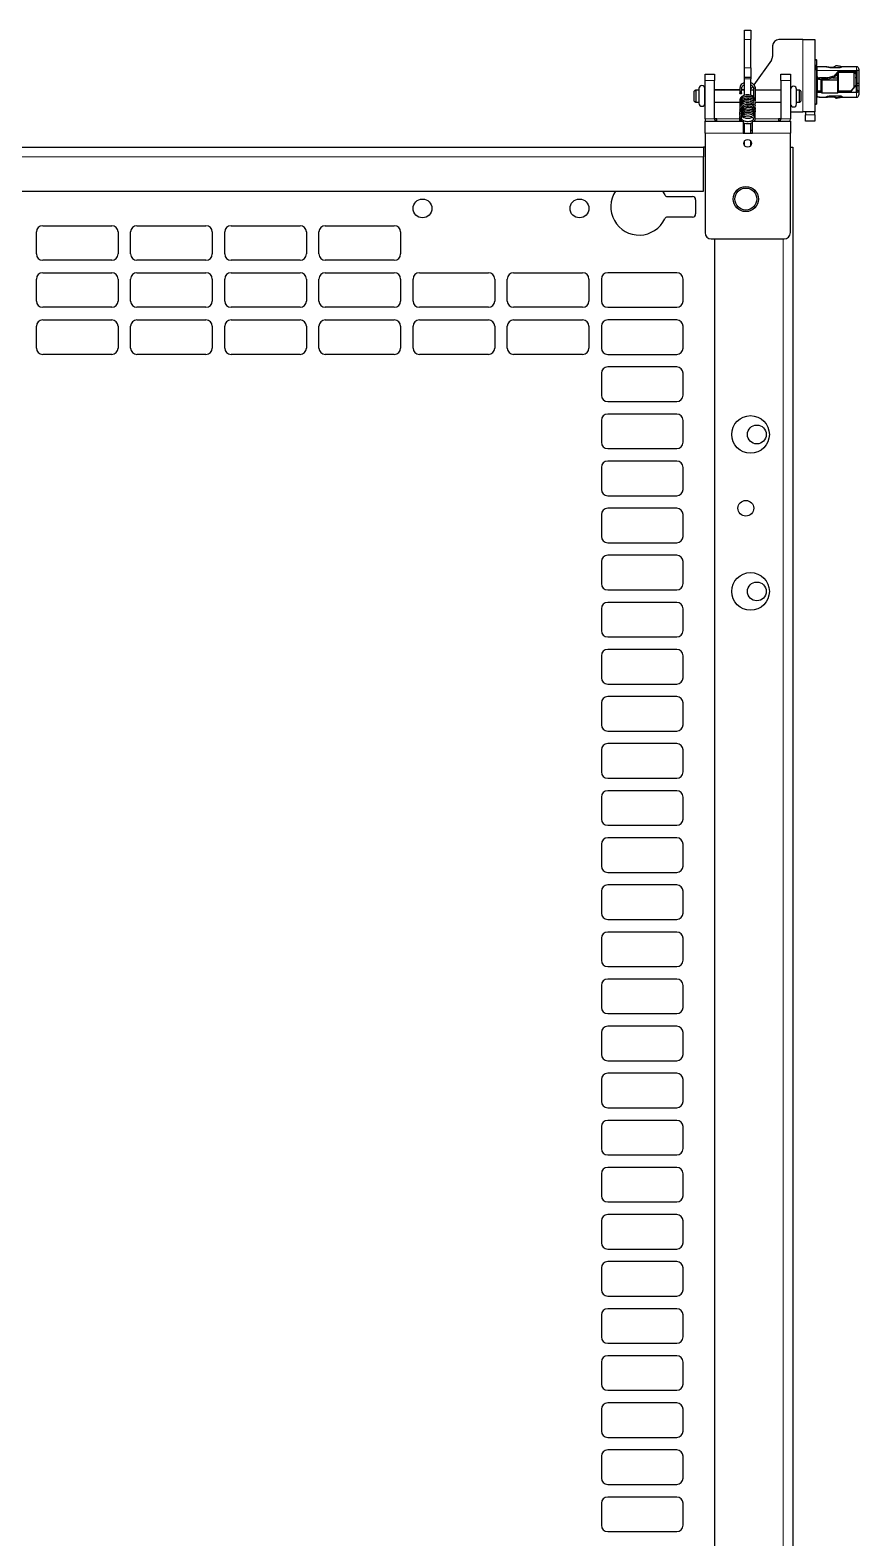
# Model space of a CAD drawing. Header units: millimetres. Extents: x -599 to 823, y -273 to 1990.
# Drawn here: x 515.8 to 779.8, y 1381.7 to 1862 of the extents above; entities that cross this region are included whole.
import ezdxf

# ---------------------------------------------------------------- set-up
doc = ezdxf.new("R2010")
doc.units = ezdxf.units.MM

msp = doc.modelspace()

# ---------------------------------------------------------------- linework, layer by layer
at = {"color": 7, "linetype": 'Continuous', "lineweight": 25}
for p, q in [((743.39, 1862.05), (745.39, 1862.05)), ((743.39, 1859.05), (743.39, 1862.05)), ((743.39, 1850.05), (743.39, 1859.05)), ((745.39, 1862.05), (745.39, 1859.05)), ((745.39, 1850.05), (745.39, 1859.05)), ((761.99, 1859.05), (754.29, 1859.05)), ((761.99, 1859.05), (765.79, 1859.05)), ((765.79, 1859.05), (765.79, 1836.05)), ((752.29, 1857.05), (752.29, 1853.68)), ((743.39, 1847.05), (743.39, 1850.05)), ((745.39, 1850.05), (745.39, 1847.05)), ((751.93, 1852.53), (746.37, 1844.59)), ((765.79, 1852.65), (766.29, 1852.65)), ((765.79, 1852.63), (766.29, 1852.63)), ((766.29, 1850.82), (765.79, 1850.82)), ((766.29, 1849.41), (765.79, 1849.41)), ((766.29, 1852.63), (766.29, 1852.65)), ((766.29, 1852.63), (766.29, 1850.82)), ((766.29, 1849.41), (766.29, 1850.82)), ((766.29, 1849.41), (766.29, 1838.57)), ((766.74, 1850.4), (766.49, 1850.4)), ((766.74, 1850.38), (766.49, 1850.38)), ((767.27, 1850.4), (766.77, 1850.4)), ((769.39, 1850.4), (767.27, 1850.4)), ((769.42, 1850.4), (769.39, 1850.4)), ((769.39, 1850.4), (769.39, 1850.39)), ((769.39, 1850.4), (769.42, 1850.4)), ((770.59, 1850.29), (771.79, 1850.29)), ((770.59, 1850.19), (773.89, 1850.19)), ((779.09, 1850.4), (774.39, 1850.4)), ((774.39, 1850.37), (774.39, 1850.4)), ((774.39, 1850.37), (774.39, 1850.31)), ((779.29, 1849.35), (779.79, 1849.35)), ((779.29, 1845.2), (779.29, 1849.35)), ((779.79, 1849.7), (779.79, 1849.35)), ((779.79, 1849.35), (779.79, 1845.2)), ((730.79, 1848.05), (733.79, 1848.05)), ((730.79, 1846.05), (730.79, 1848.05)), ((730.79, 1833.85), (730.79, 1846.05)), ((733.79, 1848.05), (733.79, 1846.05)), ((733.79, 1833.85), (733.79, 1846.05)), ((743.39, 1847.05), (745.39, 1847.05)), ((743.39, 1846.55), (743.39, 1847.05)), ((743.39, 1841.29), (743.39, 1846.55)), ((745.39, 1847.05), (745.39, 1846.55)), ((745.39, 1841.34), (745.39, 1846.55)), ((754.99, 1848.05), (757.99, 1848.05)), ((754.99, 1846.05), (754.99, 1848.05)), ((754.99, 1846.05), (754.99, 1833.85)), ((757.99, 1848.05), (757.99, 1846.05)), ((757.99, 1846.05), (757.99, 1833.85)), ((766.49, 1848.55), (766.29, 1848.55)), ((766.29, 1846.47), (766.59, 1846.5)), ((766.49, 1847.31), (766.49, 1849.15)), ((766.49, 1846.94), (766.49, 1847.31)), ((766.77, 1846.56), (766.59, 1846.52)), ((766.59, 1842.64), (766.59, 1846.52)), ((769.4, 1846.81), (767.24, 1846.81)), ((767.24, 1846.44), (767.79, 1846.44)), ((767.79, 1846.45), (767.99, 1846.55)), ((767.79, 1846.17), (767.79, 1846.45)), ((767.79, 1846.17), (767.99, 1846.27)), ((767.79, 1842.19), (767.79, 1846.17)), ((767.99, 1846.55), (767.99, 1846.27)), ((767.99, 1846.55), (769.4, 1846.55)), ((767.99, 1846.27), (767.99, 1842.06)), ((767.99, 1846.27), (773.08, 1846.27)), ((769.59, 1846.56), (770.43, 1846.62)), ((771.49, 1846.91), (773.08, 1846.91)), ((772.34, 1847.81), (773.49, 1849.15)), ((773.49, 1848.78), (772.34, 1847.44)), ((773.08, 1846.91), (773.08, 1848.3)), ((773.08, 1846.27), (773.08, 1846.91)), ((773.08, 1846.91), (773.19, 1846.74)), ((773.08, 1842.06), (773.08, 1846.27)), ((773.08, 1846.27), (773.19, 1846.1)), ((773.19, 1848.43), (773.19, 1846.74)), ((773.19, 1846.74), (773.19, 1846.1)), ((773.19, 1846.1), (773.19, 1842.29)), ((778.29, 1848.55), (773.29, 1848.55)), ((773.49, 1848.78), (773.49, 1849.15)), ((773.49, 1849.15), (779.09, 1849.15)), ((779.09, 1848.78), (773.49, 1848.78)), ((778.79, 1848.05), (778.29, 1848.55)), ((778.29, 1843.91), (778.29, 1848.55)), ((779.09, 1846.82), (778.59, 1846.82)), ((778.79, 1848.05), (778.79, 1844.25)), ((779.09, 1848.19), (779.09, 1847.57)), ((779.29, 1845.2), (779.79, 1845.2)), ((779.29, 1844.39), (779.29, 1845.2)), ((779.29, 1844.39), (779.79, 1844.39)), ((779.29, 1842.77), (779.29, 1844.39)), ((779.79, 1845.2), (779.79, 1844.39)), ((779.79, 1844.39), (779.79, 1842.77)), ((727.84, 1842.95), (727.34, 1842.66)), ((727.34, 1839.44), (727.34, 1842.66)), ((728.86, 1842.95), (727.84, 1842.95)), ((727.84, 1842.95), (727.84, 1839.15)), ((728.86, 1843.46), (728.86, 1838.76)), ((730.76, 1838.76), (730.76, 1843.46)), ((730.79, 1842.95), (730.76, 1842.95)), ((741.87, 1843.05), (733.79, 1843.05)), ((741.86, 1842.95), (733.79, 1842.95)), ((741.87, 1843.53), (741.86, 1841.96)), ((742.46, 1841.96), (742.47, 1843.53)), ((743.39, 1842.95), (742.46, 1842.95)), ((743.39, 1843.05), (742.47, 1843.05)), ((746.26, 1842.95), (745.39, 1842.95)), ((746.01, 1844.07), (745.89, 1843.9)), ((746.27, 1843.39), (746.24, 1840.88)), ((746.86, 1839.81), (746.81, 1840.23)), ((746.83, 1840), (746.87, 1843.38)), ((746.85, 1839.75), (746.86, 1839.81)), ((754.99, 1842.95), (746.86, 1842.95)), ((758.05, 1842.95), (757.99, 1842.95)), ((758.05, 1843.25), (758.05, 1838.55)), ((759.95, 1838.55), (759.95, 1843.25)), ((760.84, 1842.95), (759.95, 1842.95)), ((761.34, 1842.66), (760.84, 1842.95)), ((760.84, 1839.15), (760.84, 1842.95)), ((761.34, 1842.66), (761.34, 1839.44)), ((767.79, 1842.64), (766.49, 1842.64)), ((766.49, 1842.3), (767.79, 1842.3)), ((766.74, 1840.78), (766.49, 1840.78)), ((766.74, 1840.72), (766.49, 1840.72)), ((766.74, 1840.7), (766.49, 1840.7)), ((767.27, 1840.7), (769.39, 1840.7)), ((767.29, 1840.71), (767.29, 1840.7)), ((767.79, 1842.19), (767.99, 1842.06)), ((767.99, 1842.06), (773.08, 1842.06)), ((769.39, 1840.76), (769.39, 1840.7)), ((770.59, 1841.08), (773.89, 1841.08)), ((770.59, 1840.91), (771.63, 1840.91)), ((770.59, 1840.81), (771.8, 1840.81)), ((771.5, 1841.08), (771.47, 1841.02)), ((771.47, 1841.02), (771.47, 1841.02)), ((772.32, 1840.52), (771.87, 1840.77)), ((773.08, 1842.06), (773.19, 1842.29)), ((777.09, 1842.64), (773.19, 1842.64)), ((773.19, 1842.3), (777.09, 1842.3)), ((774.39, 1840.91), (774.39, 1840.81)), ((774.39, 1840.7), (774.39, 1840.81)), ((774.39, 1840.7), (779.09, 1840.7)), ((777.09, 1842.64), (777.09, 1842.3)), ((777.09, 1842.3), (779.09, 1842.3)), ((778.59, 1844.28), (778.59, 1844.13)), ((779.09, 1844.28), (778.59, 1844.28)), ((778.59, 1844.13), (779.09, 1844.13)), ((779.09, 1844.13), (779.09, 1844.28)), ((779.09, 1842.64), (779.09, 1843.29)), ((779.79, 1842.77), (779.29, 1842.77)), ((779.79, 1842.77), (779.79, 1841.4)), ((727.34, 1839.44), (727.84, 1839.15)), ((727.84, 1839.15), (728.86, 1839.15)), ((730.76, 1839.15), (730.79, 1839.15)), ((733.79, 1839.15), (741.88, 1839.15)), ((742.63, 1837.19), (742.49, 1837.38)), ((746.8, 1839.15), (754.99, 1839.15)), ((746.8, 1838.11), (746.8, 1838.68)), ((757.99, 1839.15), (758.05, 1839.15)), ((757.99, 1836.05), (761.99, 1836.05)), ((759.95, 1839.15), (760.84, 1839.15)), ((760.84, 1839.15), (761.34, 1839.44)), ((765.79, 1836.05), (761.99, 1836.05)), ((762.79, 1836.05), (762.79, 1835.05)), ((762.79, 1833.05), (762.79, 1835.05)), ((765.79, 1838.57), (766.29, 1838.57)), ((765.79, 1838.47), (766.29, 1838.47)), ((765.79, 1838.45), (766.29, 1838.45)), ((765.79, 1835.05), (765.79, 1836.05)), ((765.79, 1835.05), (765.79, 1833.05)), ((766.29, 1838.57), (766.29, 1838.47)), ((766.29, 1838.47), (766.29, 1838.45)), ((730.79, 1829.25), (730.79, 1833.05)), ((730.79, 1833.05), (742.89, 1833.05)), ((734.59, 1833.85), (733.79, 1833.85)), ((734.59, 1833.05), (734.59, 1833.85)), ((741.91, 1834.07), (741.8, 1833.67)), ((741.8, 1833.67), (741.8, 1833.61)), ((742.39, 1833.56), (742.4, 1833.62)), ((742.4, 1833.62), (742.45, 1833.83)), ((742.89, 1833.05), (742.89, 1829.25)), ((743.39, 1830.05), (742.89, 1830.05)), ((743.39, 1829.25), (743.39, 1832.44)), ((745.39, 1829.25), (745.39, 1832.41)), ((745.89, 1830.05), (745.39, 1830.05)), ((745.89, 1833.05), (757.99, 1833.05)), ((745.89, 1829.25), (745.89, 1833.05)), ((754.19, 1833.85), (754.19, 1833.05)), ((754.99, 1833.85), (754.19, 1833.85)), ((757.99, 1833.05), (757.99, 1829.25)), ((765.79, 1833.05), (762.79, 1833.05)), ((730.79, 1829.25), (730.79, 1797.55)), ((742.89, 1829.25), (745.89, 1829.25)), ((743.39, 1825.25), (743.39, 1826.75)), ((745.39, 1825.25), (745.39, 1826.75)), ((757.99, 1797.55), (757.99, 1829.25)), ((301.29, 1824.76), (730.29, 1824.76)), ((730.29, 1824.76), (730.29, 1821.66)), ((730.79, 1824.75), (730.29, 1824.75)), ((730.29, 1810.76), (730.29, 1821.66)), ((757.99, 1824.75), (758.79, 1824.75)), ((758.79, 1824.75), (758.79, -58.25)), ((301.29, 1810.76), (730.29, 1810.76)), ((717.28, 1810.76), (717.94, 1809.58)), ((718.85, 1809.01), (726.79, 1809.01)), ((727.79, 1808.01), (727.79, 1803.51)), ((726.79, 1802.51), (718.85, 1802.51)), ((517.79, 1790.75), (517.79, 1797.75)), ((519.79, 1799.75), (541.79, 1799.75)), ((543.79, 1797.75), (543.79, 1790.75)), ((547.79, 1790.75), (547.79, 1797.75)), ((549.79, 1799.75), (571.79, 1799.75)), ((573.79, 1797.75), (573.79, 1790.75)), ((577.79, 1790.75), (577.79, 1797.75)), ((579.79, 1799.75), (601.79, 1799.75)), ((603.79, 1797.75), (603.79, 1790.75)), ((607.79, 1790.75), (607.79, 1797.75)), ((609.79, 1799.75), (631.79, 1799.75)), ((633.79, 1797.75), (633.79, 1790.75)), ((732.79, 1795.55), (755.99, 1795.55)), ((733.79, 1795.55), (733.79, -58.25)), ((541.79, 1788.75), (519.79, 1788.75)), ((571.79, 1788.75), (549.79, 1788.75)), ((601.79, 1788.75), (579.79, 1788.75)), ((631.79, 1788.75), (609.79, 1788.75)), ((517.79, 1775.75), (517.79, 1782.75)), ((519.79, 1784.75), (541.79, 1784.75)), ((543.79, 1782.75), (543.79, 1775.75)), ((547.79, 1775.75), (547.79, 1782.75)), ((549.79, 1784.75), (571.79, 1784.75)), ((573.79, 1782.75), (573.79, 1775.75)), ((577.79, 1775.75), (577.79, 1782.75)), ((579.79, 1784.75), (601.79, 1784.75)), ((603.79, 1782.75), (603.79, 1775.75)), ((607.79, 1775.75), (607.79, 1782.75)), ((609.79, 1784.75), (631.79, 1784.75)), ((633.79, 1782.75), (633.79, 1775.75)), ((637.79, 1775.75), (637.79, 1782.75)), ((639.79, 1784.75), (661.79, 1784.75)), ((663.79, 1782.75), (663.79, 1775.75)), ((667.79, 1775.75), (667.79, 1782.75)), ((669.79, 1784.75), (691.79, 1784.75)), ((693.79, 1782.75), (693.79, 1775.75)), ((697.79, 1782.75), (697.79, 1775.75)), ((721.79, 1784.75), (699.79, 1784.75)), ((723.79, 1775.75), (723.79, 1782.75)), ((541.79, 1773.75), (519.79, 1773.75)), ((571.79, 1773.75), (549.79, 1773.75)), ((601.79, 1773.75), (579.79, 1773.75)), ((631.79, 1773.75), (609.79, 1773.75)), ((661.79, 1773.75), (639.79, 1773.75)), ((691.79, 1773.75), (669.79, 1773.75)), ((699.79, 1773.75), (721.79, 1773.75)), ((517.79, 1760.75), (517.79, 1767.75)), ((519.79, 1769.75), (541.79, 1769.75)), ((543.79, 1767.75), (543.79, 1760.75)), ((547.79, 1760.75), (547.79, 1767.75)), ((549.79, 1769.75), (571.79, 1769.75)), ((573.79, 1767.75), (573.79, 1760.75)), ((577.79, 1760.75), (577.79, 1767.75)), ((579.79, 1769.75), (601.79, 1769.75)), ((603.79, 1767.75), (603.79, 1760.75)), ((607.79, 1760.75), (607.79, 1767.75)), ((609.79, 1769.75), (631.79, 1769.75)), ((633.79, 1767.75), (633.79, 1760.75)), ((637.79, 1760.75), (637.79, 1767.75)), ((639.79, 1769.75), (661.79, 1769.75)), ((663.79, 1767.75), (663.79, 1760.75)), ((667.79, 1760.75), (667.79, 1767.75)), ((669.79, 1769.75), (691.79, 1769.75)), ((693.79, 1767.75), (693.79, 1760.75)), ((697.79, 1767.75), (697.79, 1760.75)), ((721.79, 1769.75), (699.79, 1769.75)), ((723.79, 1760.75), (723.79, 1767.75)), ((541.79, 1758.75), (519.79, 1758.75)), ((571.79, 1758.75), (549.79, 1758.75)), ((601.79, 1758.75), (579.79, 1758.75)), ((631.79, 1758.75), (609.79, 1758.75)), ((661.79, 1758.75), (639.79, 1758.75)), ((691.79, 1758.75), (669.79, 1758.75)), ((699.79, 1758.75), (721.79, 1758.75)), ((721.79, 1754.75), (699.79, 1754.75)), ((697.79, 1752.75), (697.79, 1745.75)), ((723.79, 1745.75), (723.79, 1752.75)), ((699.79, 1743.75), (721.79, 1743.75)), ((721.79, 1739.75), (699.79, 1739.75)), ((697.79, 1737.75), (697.79, 1730.75)), ((723.79, 1730.75), (723.79, 1737.75)), ((699.79, 1728.75), (721.79, 1728.75)), ((721.79, 1724.75), (699.79, 1724.75)), ((697.79, 1722.75), (697.79, 1715.75)), ((723.79, 1715.75), (723.79, 1722.75)), ((699.79, 1713.75), (721.79, 1713.75)), ((697.79, 1707.75), (697.79, 1700.75)), ((721.79, 1709.75), (699.79, 1709.75)), ((723.79, 1700.75), (723.79, 1707.75)), ((699.79, 1698.75), (721.79, 1698.75)), ((697.79, 1692.75), (697.79, 1685.75)), ((721.79, 1694.75), (699.79, 1694.75)), ((723.79, 1685.75), (723.79, 1692.75)), ((699.79, 1683.75), (721.79, 1683.75)), ((697.79, 1677.75), (697.79, 1670.75)), ((721.79, 1679.75), (699.79, 1679.75)), ((723.79, 1670.75), (723.79, 1677.75)), ((699.79, 1668.75), (721.79, 1668.75)), ((697.79, 1662.75), (697.79, 1655.75)), ((721.79, 1664.75), (699.79, 1664.75)), ((723.79, 1655.75), (723.79, 1662.75)), ((699.79, 1653.75), (721.79, 1653.75)), ((697.79, 1647.75), (697.79, 1640.75)), ((721.79, 1649.75), (699.79, 1649.75)), ((723.79, 1640.75), (723.79, 1647.75)), ((699.79, 1638.75), (721.79, 1638.75)), ((721.79, 1634.75), (699.79, 1634.75)), ((697.79, 1632.75), (697.79, 1625.75)), ((723.79, 1625.75), (723.79, 1632.75)), ((699.79, 1623.75), (721.79, 1623.75)), ((721.79, 1619.75), (699.79, 1619.75)), ((697.79, 1617.75), (697.79, 1610.75)), ((723.79, 1610.75), (723.79, 1617.75)), ((699.79, 1608.75), (721.79, 1608.75)), ((721.79, 1604.75), (699.79, 1604.75)), ((697.79, 1602.75), (697.79, 1595.75)), ((723.79, 1595.75), (723.79, 1602.75)), ((699.79, 1593.75), (721.79, 1593.75)), ((697.79, 1587.75), (697.79, 1580.75)), ((721.79, 1589.75), (699.79, 1589.75)), ((723.79, 1580.75), (723.79, 1587.75)), ((699.79, 1578.75), (721.79, 1578.75)), ((697.79, 1572.75), (697.79, 1565.75)), ((721.79, 1574.75), (699.79, 1574.75)), ((723.79, 1565.75), (723.79, 1572.75)), ((699.79, 1563.75), (721.79, 1563.75)), ((697.79, 1557.75), (697.79, 1550.75)), ((721.79, 1559.75), (699.79, 1559.75)), ((723.79, 1550.75), (723.79, 1557.75)), ((699.79, 1548.75), (721.79, 1548.75)), ((697.79, 1542.75), (697.79, 1535.75)), ((721.79, 1544.75), (699.79, 1544.75)), ((723.79, 1535.75), (723.79, 1542.75)), ((699.79, 1533.75), (721.79, 1533.75)), ((697.79, 1527.75), (697.79, 1520.75)), ((721.79, 1529.75), (699.79, 1529.75)), ((723.79, 1520.75), (723.79, 1527.75)), ((699.79, 1518.75), (721.79, 1518.75)), ((721.79, 1514.75), (699.79, 1514.75)), ((697.79, 1512.75), (697.79, 1505.75)), ((723.79, 1505.75), (723.79, 1512.75)), ((699.79, 1503.75), (721.79, 1503.75)), ((721.79, 1499.75), (699.79, 1499.75)), ((697.79, 1497.75), (697.79, 1490.75)), ((723.79, 1490.75), (723.79, 1497.75)), ((699.79, 1488.75), (721.79, 1488.75)), ((721.79, 1484.75), (699.79, 1484.75)), ((697.79, 1482.75), (697.79, 1475.75)), ((723.79, 1475.75), (723.79, 1482.75)), ((699.79, 1473.75), (721.79, 1473.75)), ((721.79, 1469.75), (699.79, 1469.75)), ((697.79, 1467.75), (697.79, 1460.75)), ((723.79, 1460.75), (723.79, 1467.75)), ((699.79, 1458.75), (721.79, 1458.75)), ((697.79, 1452.75), (697.79, 1445.75)), ((721.79, 1454.75), (699.79, 1454.75)), ((723.79, 1445.75), (723.79, 1452.75)), ((699.79, 1443.75), (721.79, 1443.75)), ((697.79, 1437.75), (697.79, 1430.75)), ((721.79, 1439.75), (699.79, 1439.75)), ((723.79, 1430.75), (723.79, 1437.75)), ((699.79, 1428.75), (721.79, 1428.75)), ((697.79, 1422.75), (697.79, 1415.75)), ((721.79, 1424.75), (699.79, 1424.75)), ((723.79, 1415.75), (723.79, 1422.75)), ((699.79, 1413.75), (721.79, 1413.75)), ((697.79, 1407.75), (697.79, 1400.75)), ((721.79, 1409.75), (699.79, 1409.75)), ((723.79, 1400.75), (723.79, 1407.75)), ((699.79, 1398.75), (721.79, 1398.75)), ((721.79, 1394.75), (699.79, 1394.75)), ((697.79, 1392.75), (697.79, 1385.75)), ((723.79, 1385.75), (723.79, 1392.75)), ((699.79, 1383.75), (721.79, 1383.75))]:
    msp.add_line(p, q, dxfattribs=at)
at = {"color": 8, "linetype": 'Continuous', "lineweight": 18}
for p, q in [((745.39, 1859.05), (743.39, 1859.05)), ((761.99, 1859.05), (761.99, 1836.05)), ((743.39, 1850.05), (745.39, 1850.05)), ((766.49, 1850.38), (766.49, 1849.15)), ((766.74, 1850.38), (766.74, 1850.4)), ((770.59, 1850.29), (770.59, 1850.19)), ((771.87, 1850.33), (771.95, 1850.19)), ((779.09, 1849.15), (779.09, 1850.4)), ((733.79, 1846.05), (730.79, 1846.05)), ((745.39, 1846.55), (743.39, 1846.55)), ((757.99, 1846.05), (754.99, 1846.05)), ((766.49, 1849.15), (773.49, 1849.15)), ((767.24, 1846.81), (767.24, 1846.44)), ((769.4, 1846.55), (769.4, 1846.81)), ((769.59, 1846.83), (769.59, 1846.56)), ((772.34, 1847.44), (772.34, 1847.81)), ((779.09, 1848.46), (778.38, 1848.46)), ((779.09, 1848.46), (779.09, 1848.78)), ((746.36, 1839.66), (746.4, 1839.64)), ((766.49, 1842.3), (766.49, 1840.78)), ((766.49, 1840.72), (766.49, 1840.7)), ((766.74, 1840.72), (766.74, 1840.78)), ((770.59, 1841.08), (770.59, 1840.91)), ((779.09, 1840.7), (779.09, 1842.3)), ((762.79, 1835.05), (765.79, 1835.05)), ((733.79, 1833.85), (730.79, 1833.85)), ((741.83, 1833.85), (734.59, 1833.85)), ((742.08, 1833.07), (742.19, 1833.05)), ((754.19, 1833.85), (746.8, 1833.85)), ((754.99, 1833.85), (757.99, 1833.85)), ((742.89, 1829.25), (730.79, 1829.25)), ((757.99, 1829.25), (745.89, 1829.25)), ((301.29, 1821.66), (730.29, 1821.66)), ((755.69, 1795.55), (755.69, -58.25))]:
    msp.add_line(p, q, dxfattribs=at)
at = {"color": 7, "linetype": 'Continuous', "lineweight": 25, "flags": 128}
for points in [[(766.29, 1848.8), (766.36, 1848.79), (766.49, 1848.78)], [(779.09, 1849.15), (779.23, 1849.14), (779.29, 1849.13)], [(779.29, 1848.06), (779.29, 1848.09), (779.28, 1848.11), (779.26, 1848.13), (779.24, 1848.15), (779.21, 1848.16), (779.17, 1848.18), (779.13, 1848.18), (779.09, 1848.19)], [(742.17, 1842.15), (742.28, 1842.13), (742.38, 1842.08), (742.44, 1842.02), (742.46, 1841.95), (742.43, 1841.88), (742.36, 1841.82), (742.26, 1841.78), (742.14, 1841.77), (742.03, 1841.79), (741.93, 1841.84), (741.87, 1841.9), (741.86, 1841.97), (741.88, 1842.04), (741.95, 1842.1), (742.05, 1842.14), (742.17, 1842.15)], [(746.43, 1839.91), (746.52, 1839.91), (746.63, 1839.94), (746.73, 1840), (746.79, 1840.08), (746.82, 1840.17), (746.8, 1840.26), (746.73, 1840.33), (746.64, 1840.37), (746.52, 1840.38), (746.52, 1840.38)], [(766.29, 1842.62), (766.36, 1842.63), (766.49, 1842.64)], [(779.29, 1843.04), (779.29, 1843.01), (779.28, 1842.99), (779.26, 1842.97), (779.24, 1842.95), (779.21, 1842.94), (779.17, 1842.92), (779.13, 1842.92), (779.09, 1842.91)], [(746.74, 1835.07), (746.81, 1835.39), (746.6, 1835.98), (746.15, 1836.4), (745.7, 1836.64), (745.07, 1836.82), (744.13, 1836.85), (743.54, 1836.72), (742.9, 1836.41), (742.61, 1836.16), (742.4, 1835.83), (742.32, 1835.5), (742.36, 1835.26), (742.36, 1835.26)], [(746.73, 1834.56), (746.81, 1834.88), (746.59, 1835.47), (746.14, 1835.9), (745.69, 1836.13), (745.06, 1836.31), (744.12, 1836.34), (743.53, 1836.21), (742.89, 1835.9), (742.6, 1835.64), (742.39, 1835.32), (742.32, 1834.99), (742.36, 1834.75), (742.36, 1834.75)], [(744.42, 1837.82), (744.41, 1837.86), (744.41, 1837.92)], [(730.79, 1833.85), (730.87, 1833.11), (730.88, 1833.05)], [(757.91, 1833.05), (757.92, 1833.11), (757.99, 1833.85)]]:
    msp.add_lwpolyline(points, dxfattribs=at)
at = {"color": 8, "linetype": 'Continuous', "lineweight": 18, "flags": 128}
for points in [[(741.87, 1843.53), (741.87, 1843.54), (741.9, 1843.61), (741.97, 1843.67), (742.07, 1843.7), (742.18, 1843.72)], [(742.18, 1843.72), (742.3, 1843.7), (742.39, 1843.65), (742.45, 1843.59), (742.47, 1843.53)], [(746.58, 1843.57), (746.46, 1843.56), (746.36, 1843.52), (746.29, 1843.47), (746.27, 1843.4), (746.27, 1843.39)], [(746.87, 1843.38), (746.85, 1843.45), (746.79, 1843.51), (746.69, 1843.55), (746.58, 1843.57)], [(741.94, 1833.05), (741.97, 1833.06), (742.08, 1833.07)]]:
    msp.add_lwpolyline(points, dxfattribs=at)
at = {"color": 7, "linetype": 'Continuous', "lineweight": 25}
for centre, radius in [((744.39, 1826), 1.25), ((743.79, 1808.25), 4), ((743.79, 1808.25), 3.5), ((640.79, 1805.26), 3), ((690.79, 1805.26), 3), ((745.29, 1733.25), 6), ((747.29, 1733.25), 3), ((743.79, 1709.75), 2.5), ((745.29, 1683.25), 6), ((747.29, 1683.25), 3)]:
    msp.add_circle(centre, radius, dxfattribs=at)
for centre, radius, start, end in [((754.29, 1857.05), 2, 90, 180), ((750.29, 1853.68), 2, 325.008, 0), ((766.49, 1850.6), 0.2, 180.0002, 270.0002), ((766.49, 1850.58), 0.2, 180.0893, 270.0891), ((766.47, 1849.33), 0.18, 189.6369, 277.1443), ((779.09, 1849.7), 0.7, 0, 90), ((729.81, 1843.46), 0.95, 0, 180), ((767.14, 1847.47), 0.665, 193.4486, 278.9562), ((767.14, 1847.1), 0.665, 193.4486, 278.9562), ((769.4, 1847.91), 1.1, 269.9618, 280.1433), ((779.12, 1848.6), 0.18, 9.6369, 97.1443), ((779.12, 1848.29), 0.177, 13.4486, 98.9562), ((744.25, 1845.05), 2, 304.796, 325.008), ((759, 1843.25), 0.95, 0, 180), ((766.47, 1842.13), 0.177, 81.0438, 166.5514), ((766.49, 1840.58), 0.198, 89.5221, 179.514), ((766.49, 1840.52), 0.2, 89.9109, 179.9107), ((766.49, 1840.5), 0.2, 89.9998, 174.0105), ((779.12, 1842.81), 0.177, 261.0438, 346.5514), ((779.19, 1842.92), 0.62, 261.0438, 346.5514), ((779.09, 1841.4), 0.7, 270, 0), ((729.81, 1838.76), 0.95, 180, 0), ((759, 1838.55), 0.95, 180, 0), ((734.59, 1833.85), 0.8, 180, 270), ((754.19, 1833.85), 0.8, 270, 0), ((709.79, 1805.76), 9, 146.251, 334.8493), ((718.85, 1810.01), 1, 205.1507, 270), ((726.79, 1808.01), 1, 0, 90), ((718.85, 1801.51), 1, 90, 154.8493), ((726.79, 1803.51), 1, 270, 360), ((519.79, 1797.75), 2, 90, 180), ((541.79, 1797.75), 2, 0, 90), ((549.79, 1797.75), 2, 90, 180), ((571.79, 1797.75), 2, 0, 90), ((579.79, 1797.75), 2, 90, 180), ((601.79, 1797.75), 2, 0, 90), ((609.79, 1797.75), 2, 90, 180), ((631.79, 1797.75), 2, 0, 90), ((732.79, 1797.55), 2, 180, 270), ((755.99, 1797.55), 2, 270, 0), ((519.79, 1790.75), 2, 180, 270), ((541.79, 1790.75), 2, 270, 0), ((549.79, 1790.75), 2, 180, 270), ((571.79, 1790.75), 2, 270, 0), ((579.79, 1790.75), 2, 180, 270), ((601.79, 1790.75), 2, 270, 0), ((609.79, 1790.75), 2, 180, 270), ((631.79, 1790.75), 2, 270, 0), ((519.79, 1782.75), 2, 90, 180), ((541.79, 1782.75), 2, 0, 90), ((549.79, 1782.75), 2, 90, 180), ((571.79, 1782.75), 2, 0, 90), ((579.79, 1782.75), 2, 90, 180), ((601.79, 1782.75), 2, 0, 90), ((609.79, 1782.75), 2, 90, 180), ((631.79, 1782.75), 2, 0, 90), ((639.79, 1782.75), 2, 90, 180), ((661.79, 1782.75), 2, 0, 90), ((669.79, 1782.75), 2, 90, 180), ((691.79, 1782.75), 2, 0, 90), ((699.79, 1782.75), 2, 90, 180), ((721.79, 1782.75), 2, 0, 90), ((519.79, 1775.75), 2, 180, 270), ((541.79, 1775.75), 2, 270, 0), ((549.79, 1775.75), 2, 180, 270), ((571.79, 1775.75), 2, 270, 0), ((579.79, 1775.75), 2, 180, 270), ((601.79, 1775.75), 2, 270, 0), ((609.79, 1775.75), 2, 180, 270), ((631.79, 1775.75), 2, 270, 0), ((639.79, 1775.75), 2, 180, 270), ((661.79, 1775.75), 2, 270, 0), ((669.79, 1775.75), 2, 180, 270), ((691.79, 1775.75), 2, 270, 0), ((699.79, 1775.75), 2, 180, 270), ((721.79, 1775.75), 2, 270, 0), ((519.79, 1767.75), 2, 90, 180), ((541.79, 1767.75), 2, 0, 90), ((549.79, 1767.75), 2, 90, 180), ((571.79, 1767.75), 2, 0, 90), ((579.79, 1767.75), 2, 90, 180), ((601.79, 1767.75), 2, 0, 90), ((609.79, 1767.75), 2, 90, 180), ((631.79, 1767.75), 2, 0, 90), ((639.79, 1767.75), 2, 90, 180), ((661.79, 1767.75), 2, 0, 90), ((669.79, 1767.75), 2, 90, 180), ((691.79, 1767.75), 2, 0, 90), ((699.79, 1767.75), 2, 90, 180), ((721.79, 1767.75), 2, 0, 90), ((519.79, 1760.75), 2, 180, 270), ((541.79, 1760.75), 2, 270, 0), ((549.79, 1760.75), 2, 180, 270), ((571.79, 1760.75), 2, 270, 0), ((579.79, 1760.75), 2, 180, 270), ((601.79, 1760.75), 2, 270, 0), ((609.79, 1760.75), 2, 180, 270), ((631.79, 1760.75), 2, 270, 0), ((639.79, 1760.75), 2, 180, 270), ((661.79, 1760.75), 2, 270, 0), ((669.79, 1760.75), 2, 180, 270), ((691.79, 1760.75), 2, 270, 0), ((699.79, 1760.75), 2, 180, 270), ((721.79, 1760.75), 2, 270, 0), ((699.79, 1752.75), 2, 90, 180), ((721.79, 1752.75), 2, 0, 90), ((699.79, 1745.75), 2, 180, 270), ((721.79, 1745.75), 2, 270, 0), ((699.79, 1737.75), 2, 90, 180), ((721.79, 1737.75), 2, 0, 90), ((699.79, 1730.75), 2, 180, 270), ((721.79, 1730.75), 2, 270, 0), ((699.79, 1722.75), 2, 90, 180), ((721.79, 1722.75), 2, 0, 90), ((699.79, 1715.75), 2, 180, 270), ((721.79, 1715.75), 2, 270, 0), ((699.79, 1707.75), 2, 90, 180), ((721.79, 1707.75), 2, 0, 90), ((699.79, 1700.75), 2, 180, 270), ((721.79, 1700.75), 2, 270, 0), ((699.79, 1692.75), 2, 90, 180), ((721.79, 1692.75), 2, 0, 90), ((699.79, 1685.75), 2, 180, 270), ((721.79, 1685.75), 2, 270, 0), ((699.79, 1677.75), 2, 90, 180), ((721.79, 1677.75), 2, 0, 90), ((699.79, 1670.75), 2, 180, 270), ((721.79, 1670.75), 2, 270, 0), ((699.79, 1662.75), 2, 90, 180), ((721.79, 1662.75), 2, 0, 90), ((699.79, 1655.75), 2, 180, 270), ((721.79, 1655.75), 2, 270, 0), ((699.79, 1647.75), 2, 90, 180), ((721.79, 1647.75), 2, 0, 90), ((699.79, 1640.75), 2, 180, 270), ((721.79, 1640.75), 2, 270, 0), ((699.79, 1632.75), 2, 90, 180), ((721.79, 1632.75), 2, 0, 90), ((699.79, 1625.75), 2, 180, 270), ((721.79, 1625.75), 2, 270, 0), ((699.79, 1617.75), 2, 90, 180), ((721.79, 1617.75), 2, 0, 90), ((699.79, 1610.75), 2, 180, 270), ((721.79, 1610.75), 2, 270, 0), ((699.79, 1602.75), 2, 90, 180), ((721.79, 1602.75), 2, 0, 90), ((699.79, 1595.75), 2, 180, 270), ((721.79, 1595.75), 2, 270, 0), ((699.79, 1587.75), 2, 90, 180), ((721.79, 1587.75), 2, 0, 90), ((699.79, 1580.75), 2, 180, 270), ((721.79, 1580.75), 2, 270, 0), ((699.79, 1572.75), 2, 90, 180), ((721.79, 1572.75), 2, 0, 90), ((699.79, 1565.75), 2, 180, 270), ((721.79, 1565.75), 2, 270, 0), ((699.79, 1557.75), 2, 90, 180), ((721.79, 1557.75), 2, 0, 90), ((699.79, 1550.75), 2, 180, 270), ((721.79, 1550.75), 2, 270, 0), ((699.79, 1542.75), 2, 90, 180), ((721.79, 1542.75), 2, 0, 90), ((699.79, 1535.75), 2, 180, 270), ((721.79, 1535.75), 2, 270, 0), ((699.79, 1527.75), 2, 90, 180), ((721.79, 1527.75), 2, 0, 90), ((699.79, 1520.75), 2, 180, 270), ((721.79, 1520.75), 2, 270, 0), ((699.79, 1512.75), 2, 90, 180), ((721.79, 1512.75), 2, 0, 90), ((699.79, 1505.75), 2, 180, 270), ((721.79, 1505.75), 2, 270, 0), ((699.79, 1497.75), 2, 90, 180), ((721.79, 1497.75), 2, 0, 90), ((699.79, 1490.75), 2, 180, 270), ((721.79, 1490.75), 2, 270, 0), ((699.79, 1482.75), 2, 90, 180), ((721.79, 1482.75), 2, 0, 90), ((699.79, 1475.75), 2, 180, 270), ((721.79, 1475.75), 2, 270, 0), ((699.79, 1467.75), 2, 90, 180), ((721.79, 1467.75), 2, 0, 90), ((699.79, 1460.75), 2, 180, 270), ((721.79, 1460.75), 2, 270, 0), ((699.79, 1452.75), 2, 90, 180), ((721.79, 1452.75), 2, 0, 90), ((699.79, 1445.75), 2, 180, 270), ((721.79, 1445.75), 2, 270, 0), ((699.79, 1437.75), 2, 90, 180), ((721.79, 1437.75), 2, 0, 90), ((699.79, 1430.75), 2, 180, 270), ((721.79, 1430.75), 2, 270, 0), ((699.79, 1422.75), 2, 90, 180), ((721.79, 1422.75), 2, 0, 90), ((699.79, 1415.75), 2, 180, 270), ((721.79, 1415.75), 2, 270, 0), ((699.79, 1407.75), 2, 90, 180), ((721.79, 1407.75), 2, 0, 90), ((699.79, 1400.75), 2, 180, 270), ((721.79, 1400.75), 2, 270, 0), ((699.79, 1392.75), 2, 90, 180), ((721.79, 1392.75), 2, 0, 90), ((699.79, 1385.75), 2, 180, 270), ((721.79, 1385.75), 2, 270, 0)]:
    msp.add_arc(centre, radius, start, end, dxfattribs=at)
at = {"color": 8, "linetype": 'Continuous', "lineweight": 18}
for centre, radius, start, end in [((746.63, 1839.84), 0.229, 291.7919, 352.7975), ((738.73, 1838.29), 5.71, 355.3711, 1.0159), ((742.07, 1833.68), 0.273, 182.9398, 275.0476), ((742.07, 1833.62), 0.273, 182.9662, 275.045), ((742.13, 1833.61), 0.269, 261.8434, 348.5152), ((742.14, 1833.68), 0.269, 261.9044, 347.8166)]:
    msp.add_arc(centre, radius, start, end, dxfattribs=at)
at = {"color": 7, "linetype": 'Continuous', "lineweight": 25}
msp.add_ellipse((769.4, 1846.73), major_axis=(0.75, 0), ratio=0.240455, start_param=4.712389, end_param=4.975032, dxfattribs=at)
for points, knots in [([(767.27, 1850.4), (767.27, 1850.4), (767.26, 1850.4), (767.18, 1850.4), (767.04, 1850.39), (766.89, 1850.39), (766.79, 1850.39), (766.74, 1850.38)], [0, 0, 0, 0, 0.019653, 0.287101, 0.553656, 0.820603, 1, 1, 1, 1]), ([(770.59, 1850.19), (770.46, 1850.19), (770.19, 1850.2), (769.83, 1850.26), (769.56, 1850.32), (769.42, 1850.37), (769.4, 1850.39), (769.39, 1850.39)], [0, 0, 0, 0, 0.213238, 0.42649, 0.63916, 0.849598, 1, 1, 1, 1]), ([(769.46, 1850.39), (769.51, 1850.39), (769.62, 1850.37), (769.93, 1850.32), (770.27, 1850.29), (770.5, 1850.29), (770.59, 1850.29)], [0, 0, 0, 0, 0.2706121, 0.5369996, 0.8051077, 1, 1, 1, 1]), ([(771.63, 1850.19), (771.64, 1850.2), (771.69, 1850.23), (771.78, 1850.28), (771.85, 1850.32), (771.87, 1850.33)], [0, 0, 0, 0, 0.230769, 0.769777, 1, 1, 1, 1]), ([(774.39, 1850.37), (773.9, 1850.49), (773.22, 1850.65), (772.33, 1850.64), (772.03, 1850.44), (771.87, 1850.33)], [0, 0, 0, 0, 0.587693, 0.790818, 1, 1, 1, 1]), ([(772.86, 1850.65), (772.68, 1850.65), (772.32, 1850.65), (772.03, 1850.44), (771.87, 1850.34)], [0, 0, 0, 0, 0.481496, 1, 1, 1, 1]), ([(774.39, 1850.4), (774.01, 1850.46), (773.45, 1850.54), (772.84, 1850.67), (772.51, 1850.68), (772.37, 1850.6), (772.3, 1850.56)], [0, 0, 0, 0, 0.53039, 0.769058, 0.884473, 1, 1, 1, 1]), ([(774.39, 1850.31), (774.39, 1850.3), (774.38, 1850.28), (774.29, 1850.24), (774.17, 1850.21), (774.03, 1850.19), (773.93, 1850.19), (773.89, 1850.19)], [0, 0, 0, 0, 0.214373, 0.428779, 0.642592, 0.856666, 1, 1, 1, 1]), ([(743.39, 1845.35), (743.13, 1845.24), (742.6, 1845.01), (742.08, 1844.42), (741.89, 1843.89), (741.87, 1843.6), (741.87, 1843.53)], [0, 0, 0, 0, 0.313755, 0.630402, 0.918755, 1, 1, 1, 1]), ([(742.47, 1843.53), (742.48, 1843.61), (742.5, 1843.89), (742.75, 1844.29), (743.1, 1844.6), (743.35, 1844.68), (743.39, 1844.69)], [0, 0, 0, 0, 0.187513, 0.58462, 0.925854, 1, 1, 1, 1]), ([(746.87, 1843.38), (746.86, 1843.52), (746.83, 1843.9), (746.54, 1844.48), (746.03, 1845), (745.58, 1845.18), (745.39, 1845.25)], [0, 0, 0, 0, 0.173984, 0.477689, 0.784497, 1, 1, 1, 1]), ([(745.39, 1844.61), (745.55, 1844.52), (745.89, 1844.32), (746.2, 1843.87), (746.25, 1843.55), (746.27, 1843.39)], [0, 0, 0, 0, 0.2890462, 0.6499399, 1, 1, 1, 1]), ([(766.29, 1847.77), (766.3, 1847.77), (766.3, 1847.75), (766.31, 1847.73), (766.35, 1847.71), (766.42, 1847.7), (766.47, 1847.69), (766.49, 1847.69)], [0, 0, 0, 0, 0.195302, 0.377541, 0.538909, 0.761383, 1, 1, 1, 1]), ([(766.29, 1846.65), (766.3, 1846.64), (766.3, 1846.63), (766.31, 1846.61), (766.35, 1846.6), (766.43, 1846.6), (766.53, 1846.61), (766.61, 1846.63), (766.65, 1846.65)], [0, 0, 0, 0, 0.129275, 0.249903, 0.356716, 0.517646, 0.689604, 1, 1, 1, 1]), ([(772.34, 1847.81), (772.17, 1847.67), (771.82, 1847.37), (770.84, 1847.06), (770.07, 1846.92), (769.59, 1846.83)], [0, 0, 0, 0, 0.254027, 0.526591, 1, 1, 1, 1]), ([(772.34, 1847.44), (772.22, 1847.33), (771.98, 1847.11), (771.31, 1846.82), (770.77, 1846.7), (770.43, 1846.62)], [0, 0, 0, 0, 0.2618087, 0.5336284, 1, 1, 1, 1]), ([(779.09, 1848.46), (779.09, 1848.18), (779.09, 1847.68), (779.09, 1847.09), (779.09, 1846.82)], [0, 0, 0, 0, 0.559785, 1, 1, 1, 1]), ([(746.37, 1839.59), (746.37, 1839.64), (746.36, 1839.83), (746.09, 1840.05), (745.67, 1840.25), (745.09, 1840.4), (744.34, 1840.47), (743.49, 1840.35), (742.79, 1840.07), (742.24, 1839.67), (741.9, 1839.14), (741.78, 1838.67), (741.89, 1838.42), (741.9, 1838.38)], [0, 0, 0, 0, 0.035504, 0.128793, 0.211362, 0.279755, 0.40161, 0.525783, 0.636647, 0.735831, 0.849127, 0.974607, 1, 1, 1, 1]), ([(746.35, 1839.18), (746.35, 1839.2), (746.33, 1839.35), (746.07, 1839.54), (745.67, 1839.74), (745.08, 1839.9), (744.33, 1839.96), (743.48, 1839.84), (742.78, 1839.55), (742.24, 1839.15), (741.89, 1838.63), (741.78, 1838.16), (741.88, 1837.91), (741.9, 1837.87)], [0, 0, 0, 0, 0.014056, 0.109484, 0.193924, 0.263851, 0.388535, 0.515545, 0.628903, 0.730393, 0.846289, 0.974604, 1, 1, 1, 1]), ([(746.39, 1840.53), (746.39, 1840.61), (746.38, 1840.83), (746.11, 1841.07), (745.69, 1841.27), (745.11, 1841.42), (744.36, 1841.49), (743.51, 1841.37), (742.8, 1841.09), (742.26, 1840.69), (741.91, 1840.17), (741.79, 1839.7), (741.9, 1839.45), (741.91, 1839.4)], [0, 0, 0, 0, 0.051623, 0.143227, 0.224349, 0.291572, 0.411166, 0.533116, 0.642072, 0.739409, 0.850657, 0.973952, 1, 1, 1, 1]), ([(746.37, 1840.17), (746.37, 1840.2), (746.35, 1840.36), (746.09, 1840.56), (745.68, 1840.76), (745.1, 1840.91), (744.35, 1840.98), (743.5, 1840.86), (742.8, 1840.58), (742.25, 1840.18), (741.91, 1839.65), (741.79, 1839.19), (741.89, 1838.94), (741.91, 1838.89)], [0, 0, 0, 0, 0.019159, 0.113964, 0.197897, 0.267436, 0.39124, 0.51744, 0.630154, 0.730921, 0.846057, 0.973618, 1, 1, 1, 1]), ([(746.67, 1838.88), (746.72, 1838.95), (746.9, 1839.21), (746.85, 1839.49), (746.81, 1839.7)], [0, 0, 0, 0, 0.278002, 1, 1, 1, 1]), ([(746.83, 1839.59), (746.83, 1839.6), (746.84, 1839.61), (746.84, 1839.63), (746.84, 1839.67), (746.85, 1839.72), (746.85, 1839.75)], [0, 0, 0, 0, 0.033007, 0.16043, 0.372996, 1, 1, 1, 1]), ([(766.74, 1840.78), (766.81, 1840.78), (766.93, 1840.78), (767.1, 1840.76), (767.22, 1840.74), (767.29, 1840.72), (767.29, 1840.71), (767.29, 1840.71)], [0, 0, 0, 0, 0.214393, 0.428789, 0.643061, 0.856854, 1, 1, 1, 1]), ([(767.29, 1840.7), (767.29, 1840.7), (767.28, 1840.7), (767.18, 1840.7), (767.04, 1840.71), (766.89, 1840.71), (766.79, 1840.71), (766.74, 1840.72)], [0, 0, 0, 0, 0.214305, 0.42865, 0.642279, 0.856223, 1, 1, 1, 1]), ([(769.39, 1840.76), (769.41, 1840.78), (769.43, 1840.83), (769.63, 1840.93), (769.93, 1841.02), (770.27, 1841.08), (770.5, 1841.08), (770.59, 1841.08)], [0, 0, 0, 0, 0.2128333, 0.4258501, 0.6355415, 0.8465873, 1, 1, 1, 1]), ([(770.59, 1840.91), (770.46, 1840.91), (770.19, 1840.9), (769.83, 1840.84), (769.56, 1840.78), (769.42, 1840.73), (769.4, 1840.71), (769.39, 1840.71)], [0, 0, 0, 0, 0.2132377, 0.4264897, 0.6391595, 0.8495978, 1, 1, 1, 1]), ([(769.42, 1840.7), (769.43, 1840.7), (769.45, 1840.7), (769.63, 1840.73), (769.93, 1840.77), (770.27, 1840.81), (770.5, 1840.81), (770.59, 1840.81)], [0, 0, 0, 0, 0.132621, 0.367345, 0.598403, 0.830955, 1, 1, 1, 1]), ([(771.47, 1841.02), (771.47, 1841.01), (771.48, 1841), (771.56, 1840.95), (771.67, 1840.89), (771.78, 1840.82), (771.85, 1840.78), (771.87, 1840.77)], [0, 0, 0, 0, 0.2258834, 0.4517668, 0.6776501, 0.9035238, 1, 1, 1, 1]), ([(771.87, 1840.82), (771.82, 1840.85), (771.72, 1840.9), (771.6, 1840.97), (771.51, 1841.01), (771.47, 1841.03), (771.47, 1841.02), (771.47, 1841.02)], [0, 0, 0, 0, 0.225867, 0.451734, 0.677598, 0.903479, 1, 1, 1, 1]), ([(774.39, 1840.81), (773.9, 1840.69), (773.22, 1840.53), (772.33, 1840.52), (772.03, 1840.72), (771.87, 1840.82)], [0, 0, 0, 0, 0.587693, 0.790818, 1, 1, 1, 1]), ([(772.85, 1840.45), (772.68, 1840.45), (772.32, 1840.45), (772.03, 1840.66), (771.87, 1840.76)], [0, 0, 0, 0, 0.480704, 1, 1, 1, 1]), ([(772.3, 1840.54), (772.35, 1840.5), (772.44, 1840.45), (772.59, 1840.42), (772.82, 1840.43), (773.43, 1840.56), (773.99, 1840.64), (774.39, 1840.7)], [0, 0, 0, 0, 0.11325, 0.16898, 0.224646, 0.455828, 1, 1, 1, 1]), ([(773.89, 1841.08), (773.95, 1841.08), (774.06, 1841.08), (774.21, 1841.05), (774.33, 1841), (774.39, 1840.95), (774.39, 1840.92), (774.39, 1840.91)], [0, 0, 0, 0, 0.214445, 0.428893, 0.643239, 0.857188, 1, 1, 1, 1]), ([(777.09, 1842.64), (777.37, 1842.92), (777.87, 1843.42), (778.37, 1844.01), (778.59, 1844.28)], [0, 0, 0, 0, 0.559868, 1, 1, 1, 1]), ([(777.09, 1842.3), (777.37, 1842.62), (777.87, 1843.18), (778.37, 1843.84), (778.59, 1844.13)], [0, 0, 0, 0, 0.559911, 1, 1, 1, 1]), ([(779.09, 1842.3), (779.09, 1842.62), (779.09, 1843.18), (779.09, 1843.84), (779.09, 1844.13)], [0, 0, 0, 0, 0.559866, 1, 1, 1, 1]), ([(746.35, 1838.67), (746.34, 1838.69), (746.32, 1838.84), (746.07, 1839.03), (745.66, 1839.23), (745.07, 1839.39), (744.32, 1839.45), (743.47, 1839.32), (742.77, 1839.04), (742.23, 1838.64), (741.89, 1838.11), (741.77, 1837.65), (741.88, 1837.4), (741.89, 1837.36)], [0, 0, 0, 0, 0.014192, 0.1096723, 0.1941358, 0.2640665, 0.3888515, 0.5159204, 0.6292914, 0.7308673, 0.8468285, 0.9751702, 1, 1, 1, 1]), ([(746.34, 1838.16), (746.34, 1838.18), (746.32, 1838.33), (746.06, 1838.52), (745.65, 1838.72), (745.06, 1838.88), (744.31, 1838.94), (743.46, 1838.81), (742.76, 1838.53), (742.22, 1838.13), (741.88, 1837.6), (741.77, 1837.08), (741.91, 1836.78), (741.96, 1836.68)], [0, 0, 0, 0, 0.013838, 0.106098, 0.187691, 0.25523, 0.37584, 0.498614, 0.608114, 0.706295, 0.818347, 0.94232, 1, 1, 1, 1]), ([(741.92, 1836.09), (741.88, 1835.97), (741.81, 1835.73), (741.79, 1835.48), (741.85, 1835.36), (741.85, 1835.35)], [0, 0, 0, 0, 0.491875, 0.965921, 1, 1, 1, 1]), ([(741.91, 1835.58), (741.88, 1835.46), (741.81, 1835.22), (741.79, 1834.96), (741.84, 1834.84), (741.85, 1834.84)], [0, 0, 0, 0, 0.495504, 0.968535, 1, 1, 1, 1]), ([(741.92, 1837.11), (741.89, 1836.99), (741.82, 1836.76), (741.8, 1836.5), (741.86, 1836.38), (741.86, 1836.37)], [0, 0, 0, 0, 0.484556, 0.960631, 1, 1, 1, 1]), ([(741.92, 1836.6), (741.89, 1836.48), (741.82, 1836.24), (741.8, 1835.99), (741.85, 1835.87), (741.86, 1835.86)], [0, 0, 0, 0, 0.488226, 0.963286, 1, 1, 1, 1]), ([(741.91, 1835.07), (741.86, 1834.95), (741.8, 1834.76), (741.82, 1834.58), (741.82, 1834.52)], [0, 0, 0, 0, 0.678953, 1, 1, 1, 1]), ([(746.46, 1833.05), (746.54, 1833.13), (746.78, 1833.37), (746.85, 1833.88), (746.65, 1834.44), (746.19, 1834.87), (745.65, 1835.15), (744.98, 1835.33), (744.21, 1835.37), (743.47, 1835.19), (742.94, 1834.95), (742.56, 1834.62), (742.35, 1834.3), (742.29, 1834.03), (742.31, 1833.94), (742.31, 1833.93)], [0, 0, 0, 0, 0.053515, 0.165942, 0.282271, 0.380581, 0.453889, 0.542191, 0.66128, 0.737344, 0.828846, 0.88121, 0.936892, 0.99372, 1, 1, 1, 1]), ([(746.73, 1834.05), (746.76, 1834.15), (746.86, 1834.46), (746.64, 1834.95), (746.2, 1835.37), (745.66, 1835.65), (744.98, 1835.84), (744.22, 1835.88), (743.48, 1835.7), (742.95, 1835.46), (742.57, 1835.13), (742.36, 1834.81), (742.3, 1834.5), (742.32, 1834.39), (742.33, 1834.35)], [0, 0, 0, 0, 0.0694965, 0.1960436, 0.3030251, 0.382755, 0.4787972, 0.6083707, 0.6911342, 0.7906443, 0.8476038, 0.9081833, 0.9700177, 1, 1, 1, 1]), ([(746.74, 1835.58), (746.78, 1835.68), (746.88, 1835.98), (746.66, 1836.47), (746.23, 1836.9), (745.69, 1837.18), (745.01, 1837.37), (744.25, 1837.41), (743.51, 1837.24), (742.97, 1836.99), (742.6, 1836.67), (742.37, 1836.34), (742.34, 1836.12), (742.33, 1836.01)], [0, 0, 0, 0, 0.070023, 0.200692, 0.311274, 0.393554, 0.492675, 0.626544, 0.712065, 0.814728, 0.873532, 0.936104, 1, 1, 1, 1]), ([(744.44, 1838.39), (744.35, 1838.39), (744.05, 1838.39), (743.52, 1838.25), (742.99, 1838.02), (742.61, 1837.7), (742.39, 1837.37), (742.33, 1837.01), (742.36, 1836.86), (742.38, 1836.79)], [0, 0, 0, 0, 0.082802, 0.261935, 0.476734, 0.599823, 0.730842, 0.864675, 1, 1, 1, 1]), ([(744.46, 1837.86), (744.36, 1837.87), (744.06, 1837.89), (743.51, 1837.74), (742.98, 1837.51), (742.6, 1837.18), (742.38, 1836.86), (742.32, 1836.5), (742.35, 1836.35), (742.37, 1836.28)], [0, 0, 0, 0, 0.09106, 0.268759, 0.481958, 0.604102, 0.734094, 0.866859, 1, 1, 1, 1]), ([(742.36, 1835.4), (742.6, 1835.45), (742.93, 1835.5), (743.26, 1835.59), (743.35, 1835.61)], [0, 0, 0, 0, 0.722352, 1, 1, 1, 1]), ([(742.66, 1836.63), (742.59, 1836.71), (742.41, 1836.92), (742.39, 1837.26), (742.55, 1837.47), (742.6, 1837.55)], [0, 0, 0, 0, 0.2852581, 0.7435493, 1, 1, 1, 1]), ([(742.44, 1834.91), (742.65, 1834.94), (742.94, 1835), (743.25, 1835.08), (743.34, 1835.1)], [0, 0, 0, 0, 0.699187, 1, 1, 1, 1]), ([(742.66, 1834.44), (742.79, 1834.46), (743.05, 1834.51), (743.39, 1834.6), (743.84, 1834.71), (744.44, 1834.78), (745.09, 1834.7), (745.62, 1834.51), (745.99, 1834.26), (746.21, 1833.97), (746.21, 1833.65), (746.04, 1833.38), (745.73, 1833.14), (745.25, 1832.94), (744.61, 1832.84), (743.94, 1832.88), (743.4, 1833.03), (742.97, 1833.22), (742.62, 1833.48), (742.51, 1833.71), (742.45, 1833.84)], [0, 0, 0, 0, 0.048952, 0.092982, 0.128617, 0.191016, 0.25585, 0.315654, 0.368416, 0.428653, 0.497485, 0.555954, 0.601948, 0.658452, 0.727702, 0.787838, 0.843785, 0.886264, 0.939335, 1, 1, 1, 1]), ([(742.48, 1836.96), (742.68, 1836.99), (742.98, 1837.05), (743.29, 1837.12), (743.38, 1837.15)], [0, 0, 0, 0, 0.687544, 1, 1, 1, 1]), ([(742.5, 1836.45), (742.69, 1836.49), (742.98, 1836.54), (743.28, 1836.61), (743.37, 1836.64)], [0, 0, 0, 0, 0.678733, 1, 1, 1, 1]), ([(742.89, 1836.4), (742.84, 1836.42), (742.78, 1836.45), (742.76, 1836.49), (742.75, 1836.5)], [0, 0, 0, 0, 0.816476, 1, 1, 1, 1]), ([(742.9, 1836.91), (742.85, 1836.93), (742.79, 1836.97), (742.76, 1837.01), (742.76, 1837.01)], [0, 0, 0, 0, 0.8270869, 1, 1, 1, 1]), ([(742.9, 1837.42), (742.85, 1837.44), (742.79, 1837.47), (742.77, 1837.51), (742.77, 1837.52)], [0, 0, 0, 0, 0.904349, 1, 1, 1, 1]), ([(746.36, 1837.47), (746.36, 1837.56), (746.34, 1837.78), (746.06, 1838.02), (745.64, 1838.21), (745.1, 1838.37), (744.68, 1838.37), (744.44, 1838.36)], [0, 0, 0, 0, 0.1392, 0.370769, 0.575509, 0.744946, 1, 1, 1, 1]), ([(746.75, 1836.08), (746.78, 1836.19), (746.88, 1836.49), (746.67, 1836.97), (746.23, 1837.41), (745.7, 1837.68), (745.12, 1837.86), (744.67, 1837.86), (744.46, 1837.86)], [0, 0, 0, 0, 0.119285, 0.343741, 0.533759, 0.675068, 0.845305, 1, 1, 1, 1]), ([(746.66, 1838.37), (746.71, 1838.44), (746.9, 1838.7), (746.84, 1838.98), (746.8, 1839.19)], [0, 0, 0, 0, 0.281853, 1, 1, 1, 1]), ([(746.77, 1836.54), (746.78, 1836.55), (746.89, 1836.73), (746.84, 1836.95), (746.79, 1837.15)], [0, 0, 0, 0, 0.032832, 1, 1, 1, 1]), ([(746.79, 1837.57), (746.79, 1837.57), (746.9, 1837.76), (746.85, 1837.96), (746.8, 1838.17)], [0, 0, 0, 0, 0.002347, 1, 1, 1, 1]), ([(746.79, 1837.06), (746.79, 1837.06), (746.9, 1837.25), (746.84, 1837.46), (746.79, 1837.66)], [0, 0, 0, 0, 0.0048578, 1, 1, 1, 1]), ([(741.8, 1833.61), (741.79, 1833.56), (741.79, 1833.46), (741.78, 1833.27), (741.77, 1833.12), (741.77, 1833.05), (741.77, 1833.05)], [0, 0, 0, 0, 0.316563, 0.651977, 0.974282, 1, 1, 1, 1]), ([(741.9, 1834.56), (741.86, 1834.44), (741.79, 1834.2), (741.79, 1833.91), (741.86, 1833.76), (741.88, 1833.73)], [0, 0, 0, 0, 0.451124, 0.8738, 1, 1, 1, 1]), ([(741.91, 1834.07), (741.9, 1834.05), (741.88, 1834), (741.9, 1833.91), (741.97, 1833.82), (742.06, 1833.75), (742.14, 1833.73), (742.18, 1833.72)], [0, 0, 0, 0, 0.169071, 0.376804, 0.584536, 0.792268, 1, 1, 1, 1]), ([(742.37, 1833.05), (742.37, 1833.11), (742.38, 1833.22), (742.38, 1833.39), (742.39, 1833.5), (742.39, 1833.55), (742.39, 1833.56)], [0, 0, 0, 0, 0.297399, 0.613964, 0.90469, 1, 1, 1, 1]), ([(745.99, 1834.37), (745.91, 1834.3), (745.73, 1834.16), (745.25, 1833.96), (744.61, 1833.86), (743.94, 1833.91), (743.4, 1834.05), (743.03, 1834.22), (742.88, 1834.34), (742.81, 1834.4)], [0, 0, 0, 0, 0.121281, 0.278398, 0.470957, 0.638293, 0.793873, 0.911934, 1, 1, 1, 1]), ([(742.89, 1832.63), (743.03, 1832.57), (743.44, 1832.37), (744.24, 1832.24), (745.05, 1832.3), (745.61, 1832.44), (745.83, 1832.57), (745.89, 1832.61)], [0, 0, 0, 0, 0.1477985, 0.4508024, 0.7238364, 0.9125148, 1, 1, 1, 1])]:
    msp.add_open_spline(points, degree=3, knots=knots, dxfattribs=at)
at = {"color": 8, "linetype": 'Continuous', "lineweight": 18}
msp.add_open_spline([(772.02, 1841.08), (772.01, 1841.07), (771.98, 1841.01), (771.93, 1840.93), (771.89, 1840.85), (771.87, 1840.82)], degree=3, knots=[0, 0, 0, 0, 0.157234, 0.682187, 1, 1, 1, 1], dxfattribs=at)
at = {"color": 7, "linetype": 'Continuous', "lineweight": 25}
msp.add_open_spline([(742.18, 1833.72), (742.21, 1833.71), (742.29, 1833.71), (742.39, 1833.74), (742.45, 1833.81), (742.48, 1833.9), (742.46, 1833.96), (742.45, 1833.99)], degree=3, dxfattribs=at)

doc.saveas('drawing.dxf')
